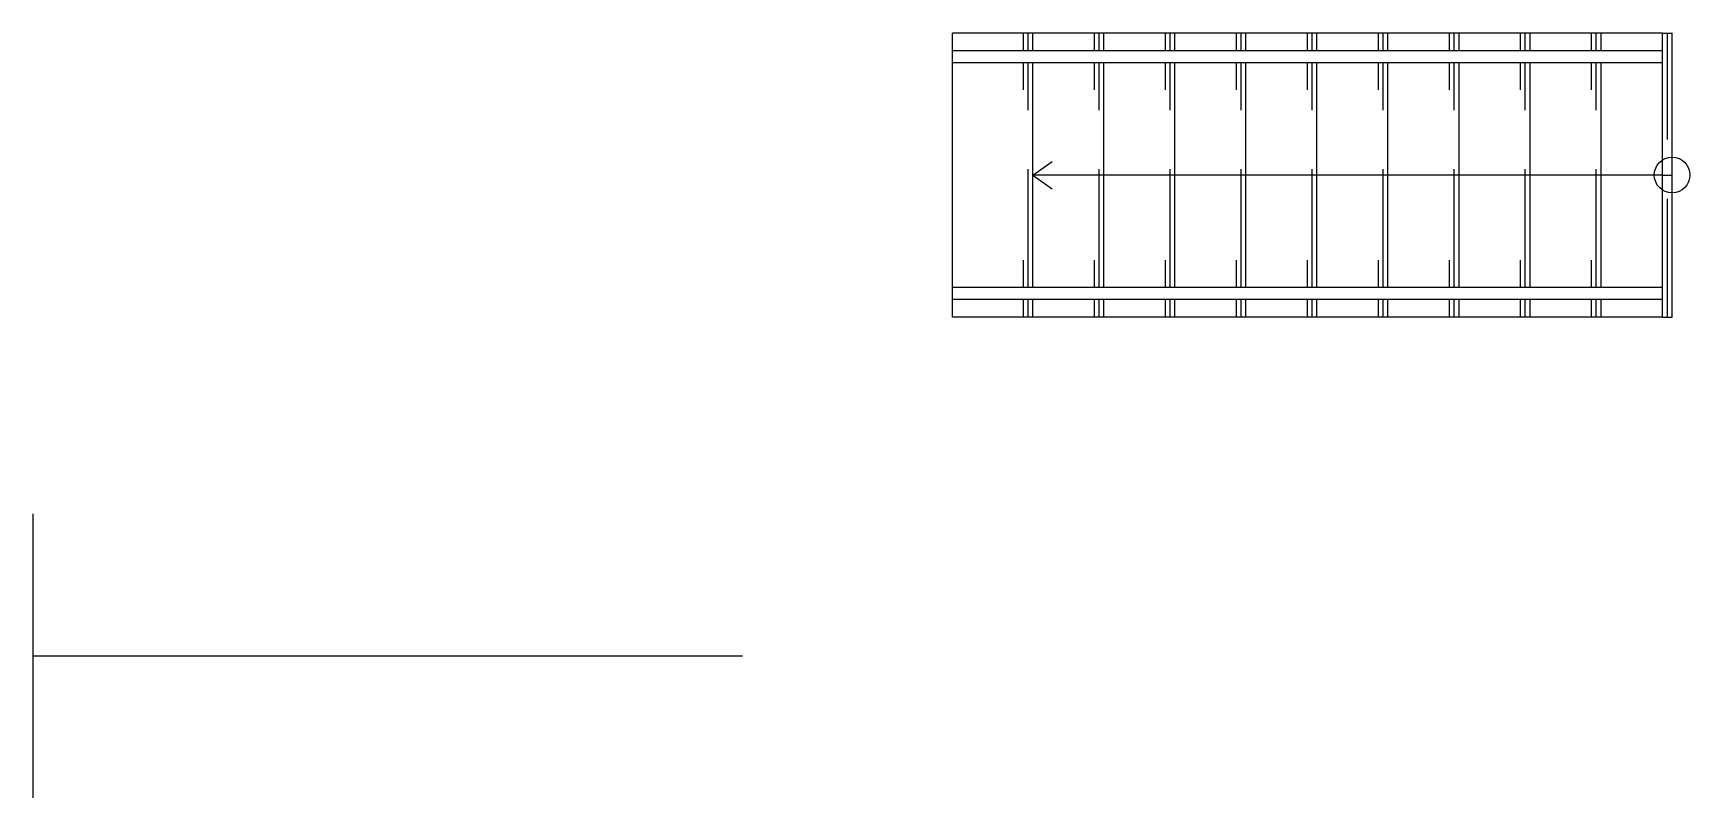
# Model space of a CAD drawing. Header units: centimetres. Extents: x -18476 to -2273, y -368 to 1196.
# Drawn here: x -18475.5 to -18300.6, y 943.1 to 1023.9 of the extents above; entities that cross this region are included whole.
import ezdxf

# ---------------------------------------------------------------- set-up
doc = ezdxf.new("R2010")
doc.units = ezdxf.units.CM
doc.header["$LTSCALE"] = 100
doc.header["$MEASUREMENT"] = 0
doc.linetypes.add('HIDDEN2', pattern=[0.1875, 0.125, -0.0625])
doc.layers.add('Merdiven', color=7, linetype='Continuous')

msp = doc.modelspace()

# ---------------------------------------------------------------- linework, layer by layer
at = {"layer": 'Merdiven', "linetype": 'Continuous'}
for points in [[(-18378.44, 1022.04), (-18378.44, 1023.92)], [(-18303.44, 1023.92), (-18378.44, 1023.92)], [(-18369.94, 1022.04), (-18369.94, 1023.92)], [(-18362.44, 1022.04), (-18362.44, 1023.92)], [(-18354.94, 1022.04), (-18354.94, 1023.92)], [(-18347.44, 1022.04), (-18347.44, 1023.92)], [(-18339.94, 1022.04), (-18339.94, 1023.92)], [(-18332.44, 1022.04), (-18332.44, 1023.92)], [(-18324.94, 1022.04), (-18324.94, 1023.92)], [(-18317.44, 1022.04), (-18317.44, 1023.92)], [(-18309.94, 1022.04), (-18309.94, 1023.92)], [(-18303.44, 1023.92), (-18302.44, 1023.92)], [(-18303.44, 1022.04), (-18303.44, 1023.92)], [(-18302.44, 993.92), (-18302.44, 1023.92)], [(-18303.44, 1022.04), (-18378.44, 1022.04)], [(-18378.44, 1020.79), (-18378.44, 1022.04)], [(-18378.44, 1020.79), (-18378.44, 1022.04)], [(-18303.44, 1020.79), (-18303.44, 1022.04)], [(-18303.44, 1020.79), (-18303.44, 1022.04)], [(-18303.44, 1020.79), (-18378.44, 1020.79)], [(-18378.44, 997.04), (-18378.44, 1020.79)], [(-18369.94, 997.04), (-18369.94, 1020.79)], [(-18362.44, 997.04), (-18362.44, 1020.79)], [(-18354.94, 997.04), (-18354.94, 1020.79)], [(-18347.44, 997.04), (-18347.44, 1020.79)], [(-18339.94, 997.04), (-18339.94, 1020.79)], [(-18332.44, 997.04), (-18332.44, 1020.79)], [(-18324.94, 997.04), (-18324.94, 1020.79)], [(-18317.44, 997.04), (-18317.44, 1020.79)], [(-18309.94, 997.04), (-18309.94, 1020.79)], [(-18303.44, 997.04), (-18303.44, 1020.79)], [(-18369.94, 1008.92), (-18367.89, 1010.35)], [(-18303.44, 1008.92), (-18369.94, 1008.92)], [(-18369.94, 1008.92), (-18367.89, 1007.48)], [(-18303.44, 1008.92), (-18302.44, 1008.92)], [(-18303.44, 997.04), (-18378.44, 997.04)], [(-18378.44, 995.79), (-18378.44, 997.04)], [(-18378.44, 995.79), (-18378.44, 997.04)], [(-18303.44, 995.79), (-18378.44, 995.79)], [(-18378.44, 993.92), (-18378.44, 995.79)], [(-18369.94, 993.92), (-18369.94, 995.79)], [(-18362.44, 993.92), (-18362.44, 995.79)], [(-18354.94, 993.92), (-18354.94, 995.79)], [(-18347.44, 993.92), (-18347.44, 995.79)], [(-18339.94, 993.92), (-18339.94, 995.79)], [(-18332.44, 993.92), (-18332.44, 995.79)], [(-18324.94, 993.92), (-18324.94, 995.79)], [(-18317.44, 993.92), (-18317.44, 995.79)], [(-18309.94, 993.92), (-18309.94, 995.79)], [(-18303.44, 995.79), (-18303.44, 997.04)], [(-18303.44, 995.79), (-18303.44, 997.04)], [(-18303.44, 993.92), (-18303.44, 995.79)], [(-18303.44, 993.92), (-18378.44, 993.92)], [(-18303.44, 993.92), (-18302.44, 993.92)], [(-18475.5, 971.24), (-18475.5, 973.12)], [(-18475.5, 969.99), (-18475.5, 971.24)], [(-18475.5, 969.99), (-18475.5, 971.24)], [(-18475.5, 943.12), (-18475.5, 969.99)], [(-18475.5, 958.12), (-18400.61, 958.12)]]:
    msp.add_lwpolyline(points, dxfattribs=at)
at = {"layer": 'Merdiven', "linetype": 'HIDDEN2'}
for points in [[(-18370.94, 1022.04), (-18370.94, 1023.92)], [(-18370.44, 1022.04), (-18370.44, 1023.92)], [(-18363.44, 1022.04), (-18363.44, 1023.92)], [(-18362.94, 1022.04), (-18362.94, 1023.92)], [(-18355.94, 1022.04), (-18355.94, 1023.92)], [(-18355.44, 1022.04), (-18355.44, 1023.92)], [(-18348.44, 1022.04), (-18348.44, 1023.92)], [(-18347.94, 1022.04), (-18347.94, 1023.92)], [(-18340.94, 1022.04), (-18340.94, 1023.92)], [(-18340.44, 1022.04), (-18340.44, 1023.92)], [(-18333.44, 1022.04), (-18333.44, 1023.92)], [(-18332.94, 1022.04), (-18332.94, 1023.92)], [(-18325.94, 1022.04), (-18325.94, 1023.92)], [(-18325.44, 1022.04), (-18325.44, 1023.92)], [(-18318.44, 1022.04), (-18318.44, 1023.92)], [(-18317.94, 1022.04), (-18317.94, 1023.92)], [(-18310.94, 1022.04), (-18310.94, 1023.92)], [(-18310.44, 1022.04), (-18310.44, 1023.92)], [(-18303.44, 1022.04), (-18303.44, 1023.92)], [(-18302.94, 993.92), (-18302.94, 1023.92)], [(-18303.44, 1020.79), (-18303.44, 1022.04)], [(-18370.94, 1017.92), (-18370.94, 1020.79)], [(-18370.44, 997.04), (-18370.44, 1020.79)], [(-18363.44, 1017.92), (-18363.44, 1020.79)], [(-18362.94, 997.04), (-18362.94, 1020.79)], [(-18355.94, 1017.92), (-18355.94, 1020.79)], [(-18355.44, 997.04), (-18355.44, 1020.79)], [(-18348.44, 1017.92), (-18348.44, 1020.79)], [(-18347.94, 997.04), (-18347.94, 1020.79)], [(-18340.94, 1017.92), (-18340.94, 1020.79)], [(-18340.44, 997.04), (-18340.44, 1020.79)], [(-18333.44, 1017.92), (-18333.44, 1020.79)], [(-18332.94, 997.04), (-18332.94, 1020.79)], [(-18325.94, 1017.92), (-18325.94, 1020.79)], [(-18325.44, 997.04), (-18325.44, 1020.79)], [(-18318.44, 1017.92), (-18318.44, 1020.79)], [(-18317.94, 997.04), (-18317.94, 1020.79)], [(-18310.94, 1017.92), (-18310.94, 1020.79)], [(-18310.44, 997.04), (-18310.44, 1020.79)], [(-18303.44, 1017.92), (-18303.44, 1020.79)], [(-18370.94, 997.04), (-18370.94, 999.92)], [(-18363.44, 997.04), (-18363.44, 999.92)], [(-18355.94, 997.04), (-18355.94, 999.92)], [(-18348.44, 997.04), (-18348.44, 999.92)], [(-18340.94, 997.04), (-18340.94, 999.92)], [(-18333.44, 997.04), (-18333.44, 999.92)], [(-18325.94, 997.04), (-18325.94, 999.92)], [(-18318.44, 997.04), (-18318.44, 999.92)], [(-18310.94, 997.04), (-18310.94, 999.92)], [(-18303.44, 997.04), (-18303.44, 999.92)], [(-18370.94, 993.92), (-18370.94, 995.79)], [(-18370.44, 993.92), (-18370.44, 995.79)], [(-18363.44, 993.92), (-18363.44, 995.79)], [(-18362.94, 993.92), (-18362.94, 995.79)], [(-18355.94, 993.92), (-18355.94, 995.79)], [(-18355.44, 993.92), (-18355.44, 995.79)], [(-18348.44, 993.92), (-18348.44, 995.79)], [(-18347.94, 993.92), (-18347.94, 995.79)], [(-18340.94, 993.92), (-18340.94, 995.79)], [(-18340.44, 993.92), (-18340.44, 995.79)], [(-18333.44, 993.92), (-18333.44, 995.79)], [(-18332.94, 993.92), (-18332.94, 995.79)], [(-18325.94, 993.92), (-18325.94, 995.79)], [(-18325.44, 993.92), (-18325.44, 995.79)], [(-18318.44, 993.92), (-18318.44, 995.79)], [(-18317.94, 993.92), (-18317.94, 995.79)], [(-18310.94, 993.92), (-18310.94, 995.79)], [(-18310.44, 993.92), (-18310.44, 995.79)], [(-18303.44, 993.92), (-18303.44, 995.79)]]:
    msp.add_lwpolyline(points, dxfattribs=at)
at = {"layer": 'Merdiven', "linetype": 'Continuous'}
msp.add_circle((-18302.44, 1008.92), 1.88, dxfattribs=at)

doc.saveas('drawing.dxf')
